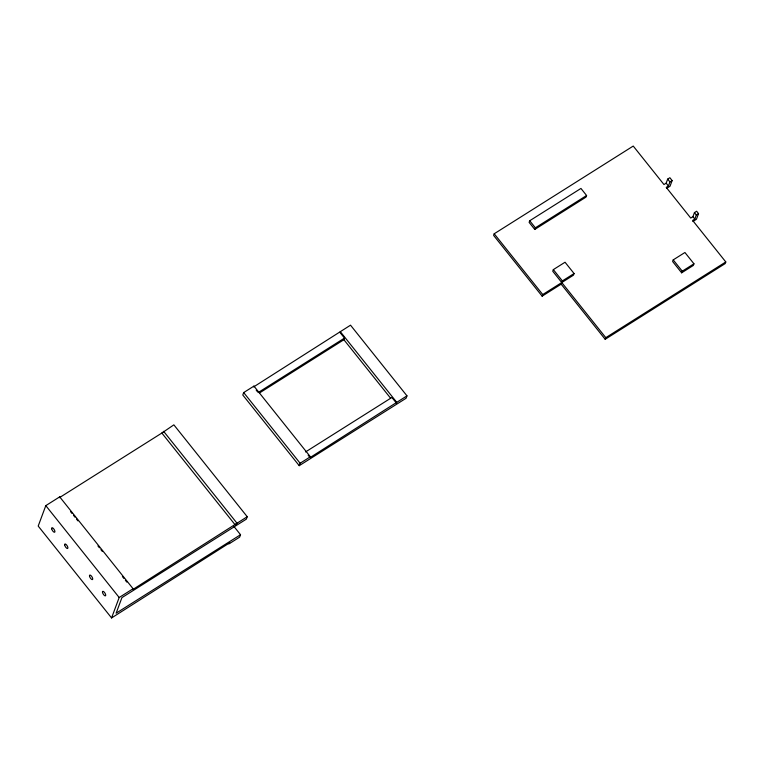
<?xml version="1.0" encoding="UTF-8"?>
<svg xmlns="http://www.w3.org/2000/svg" width="764" height="764" viewBox="0 0 764 764"><rect width="100%" height="100%" fill="white"/><g stroke="black" fill="none" stroke-linecap="round" stroke-linejoin="round"><path stroke-width="1.15" d="M59.697 496.867L59.401 497.679L163.315 432.128L163.611 431.316L236.983 523.187L235.226 524.916L161.844 433.045L173.858 424.851L247.23 516.722L132.774 589.55L133.079 588.738L59.697 496.867L45.802 505.634L38.2 526.071L111.573 617.942L229.687 542.803L229.391 543.615L228.226 543.729M111.573 617.942L119.174 597.505L133.079 588.738M253.934 386.106L243.687 392.572L242.78 395.007L299.221 465.677L406.066 398.273L406.964 395.847L350.523 325.178L253.629 386.918L253.934 386.106L310.375 456.776L310.069 457.588L406.964 395.847M233.87 526.377L240.536 534.724L239.629 537.149L229.391 543.615M247.23 516.722L246.323 519.157L121.925 597.629L116.138 613.196L240.536 534.724M259.55 392.925L343.896 339.722L344.497 338.099L339.98 332.445M299.221 465.677L300.128 463.242L310.375 456.776M666.514 188.45L670.018 186.235L672.129 180.562L669.866 177.725L667.669 179.11L666.16 183.159L663.973 184.544L633.232 146.058L494.203 233.774L493.601 235.388L542.134 296.165L561.168 284.17L562.371 280.923L574.079 273.541L565.045 262.233L553.337 269.616L552.735 271.239L605.795 337.669L605.183 339.292L561.168 284.17M529.719 220.748L529.118 222.372L534.762 229.439L585.978 197.122L586.59 195.508L580.946 188.441L529.719 220.748L535.363 227.815L534.762 229.439M542.134 296.165L542.736 294.551L573.477 275.164L574.079 273.541M692.91 221.503L696.424 219.287L698.535 213.614L696.634 211.236L694.438 212.621L692.929 216.67L690.732 218.055L666.237 187.381L668.433 185.996L669.942 181.947L672.129 180.562M673.218 259.884L672.616 261.508L681.641 272.815L693.349 265.423L693.96 263.809L684.926 252.502L673.218 259.884L682.252 271.191L681.641 272.815M605.183 339.292L725.198 263.58L725.8 261.957L692.633 220.433L694.829 219.048L696.338 214.999L698.535 213.614M258.146 392.572L344.497 338.099M535.363 227.815L586.59 195.508M305.552 451.935L391.903 397.461L396.421 403.115M682.252 271.191L693.96 263.809M605.795 337.669L725.8 261.957M667.669 179.11L669.942 181.947M694.438 212.621L696.338 214.999M666.16 183.159L668.433 185.996M692.929 216.67L694.829 219.048M553.337 269.616L562.371 280.923M494.203 233.774L542.736 294.551M340.276 331.633L396.726 402.313M343.896 339.722L390.557 398.159M256.207 390.156L257.497 391.77M308.14 455.172L309.43 456.786M243.687 392.572L300.128 463.242M70.517 511.594L71.997 513.456M73.478 515.308L74.968 517.161M76.448 519.023L77.928 520.876M97.935 545.935L99.425 547.788M100.905 549.641L102.386 551.503M122.402 576.553L123.883 578.415M125.363 580.268L126.843 582.12M45.802 505.634L119.174 597.505M102.51 592.444A2.626 1.003 57.8 0 0 105.241 595.872A2.626 1.003 57.8 0 0 104.506 592.453A2.626 1.003 57.8 0 0 102.51 592.444M89.522 576.19A2.626 1.003 57.8 0 0 92.263 579.618A2.626 1.003 57.8 0 0 91.527 576.199A2.626 1.003 57.8 0 0 89.522 576.19M64.692 545.095A2.626 1.003 57.8 0 0 67.423 548.523A2.626 1.003 57.8 0 0 66.688 545.104A2.626 1.003 57.8 0 0 64.692 545.095M51.704 528.841A2.626 1.003 57.8 0 0 54.445 532.269A2.626 1.003 57.8 0 0 53.709 528.85A2.626 1.003 57.8 0 0 51.704 528.841"/></g></svg>
